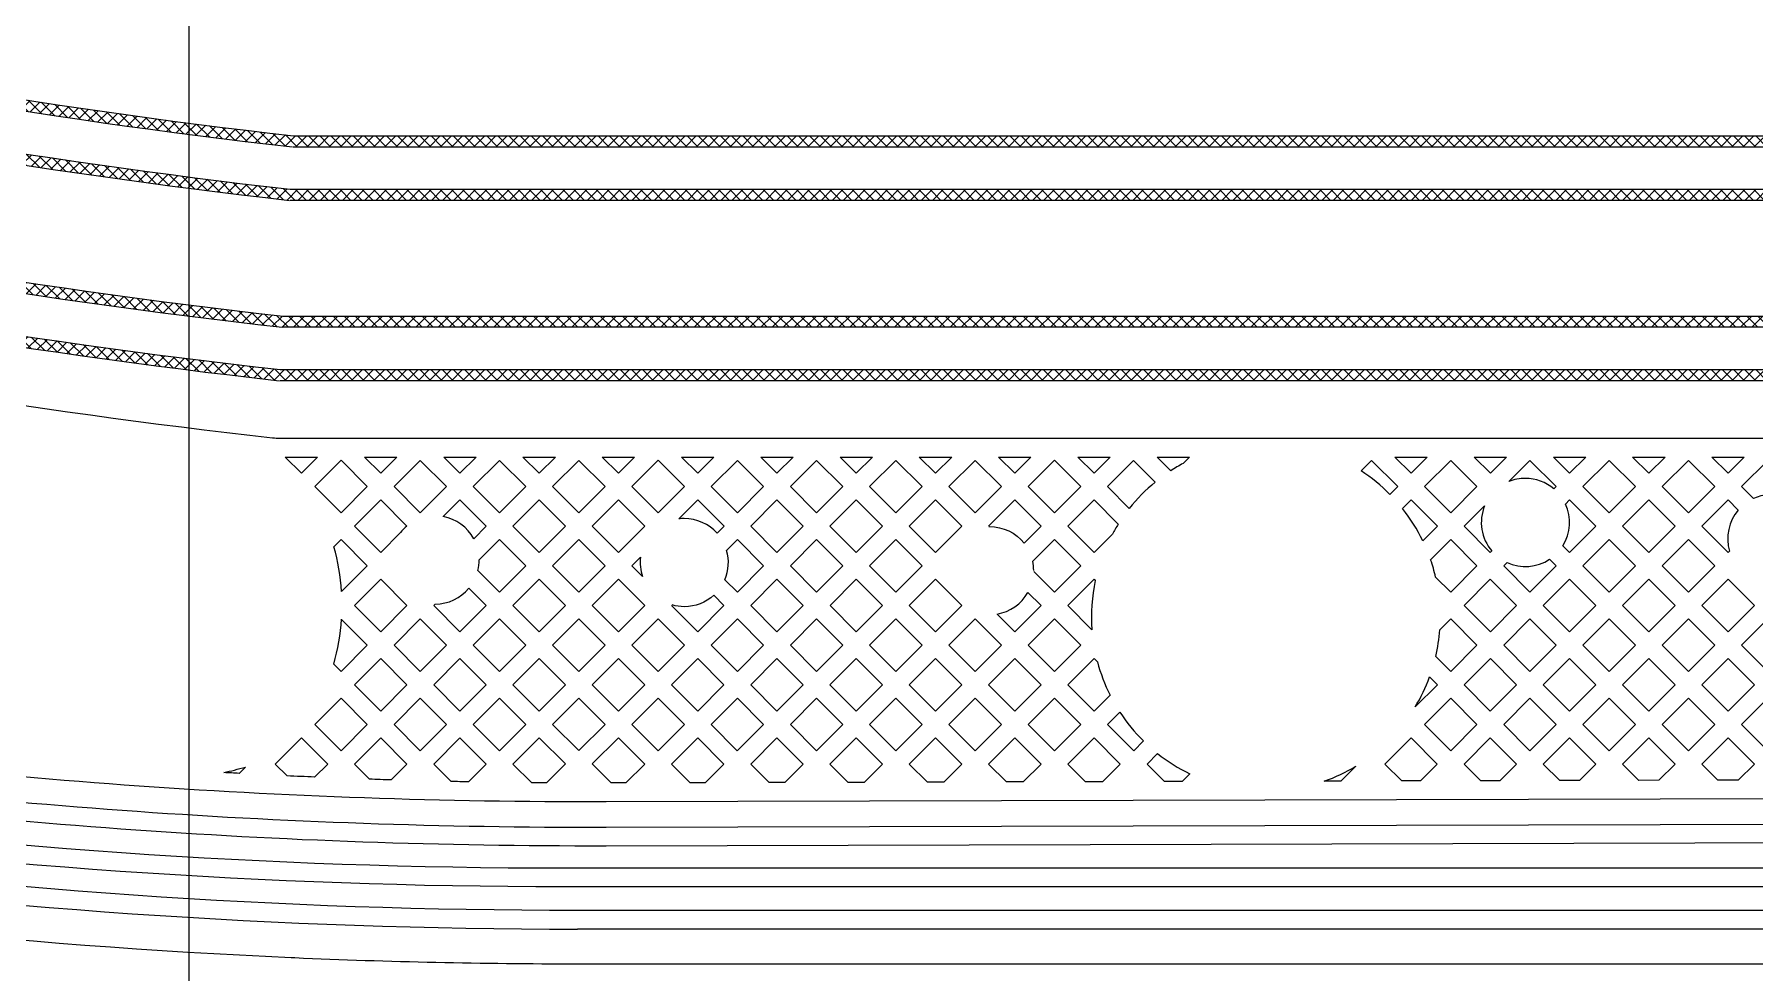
# Model space of a CAD drawing. Extents: x 3811 to 4253, y -432 to -307.
# Drawn here: x 4202.92 to 4209.86, y -367.3 to -363.52 of the extents above; entities that cross this region are included whole.
import ezdxf

# ---------------------------------------------------------------- set-up
doc = ezdxf.new("R2010")
doc.units = 0
doc.layers.add('gbr-dxf_layer0', color=7, linetype='Continuous')
doc.layers.add('gbr-outline-dxf_layer1', color=2, linetype='Continuous')
doc.layers.add('備註', color=1, linetype='Continuous', lineweight=9)
pattern_1 = [(135, (8843.560736, 77.478814), (0.0224506403, 0.0224506403), []), (45, (8843.560736, 77.478814), (0.0224506403, -0.0224506403), [])]

msp = doc.modelspace()

# ---------------------------------------------------------------- hatches: boundary and pattern name
at = {"layer": '備註', "linetype": 'Continuous'}
h = msp.add_hatch(dxfattribs=at)
h.set_pattern_fill('ANSI37', color=4, scale=0.01, angle=180, style=0)
h.set_pattern_definition(pattern_1)
h.paths.add_polyline_path([(4163.6399, -357.4478), (4163.6399, -357.6256), (4164.1733, -357.6256), (4164.1733, -357.6198, 0.178466), (4164.1807, -357.6151), (4164.3008, -357.4628), (4164.4114, -357.4161, -0.099638), (4164.5018, -357.3979), (4188.046, -357.3979, -0.141634), (4193.1541, -358.8745), (4193.9887, -359.4014, 0.112237), (4203.0544, -362.606), (4204.0373, -362.7208), (4212.1491, -362.7208, 0.085375), (4216.07, -362.0464, -0.005716), (4217.0893, -361.698, -0.005714), (4218.1159, -361.373, -0.075665), (4223.474, -360.5963, -0.041887), (4225.9432, -360.8213), (4240.0078, -363.3011, -0.08592), (4240.2998, -363.4065, -0.013248), (4240.3332, -363.4268), (4240.3529, -363.4466), (4240.3327, -363.45, 0.505282), (4240.3233, -363.4683), (4240.3865, -363.5957, 0.121534), (4240.3904, -363.6004), (4240.3891, -363.6077), (4240.9144, -363.7003), (4240.9453, -363.5252), (4240.4199, -363.4326), (4240.4195, -363.4353), (4240.4073, -363.4373), (4240.3634, -363.3934, 0.054644), (4240.3597, -363.3903, 0.013244), (4240.3243, -363.3687, 0.030283), (4240.3221, -363.3672, 0.085922), (4240.0156, -363.2568), (4225.951, -360.7769, 0.044037), (4223.3466, -360.5509, 0.073888), (4218.1026, -361.33, 0.005714), (4217.075, -361.6554, 0.005715), (4216.0549, -362.004, -0.085375), (4212.1491, -362.6758), (4204.0386, -362.6758), (4203.0596, -362.5614, -0.112237), (4194.0127, -359.3634), (4193.1781, -358.8365, 0.141634), (4188.046, -357.3529), (4164.5018, -357.3529, 0.09966), (4164.394, -357.3746), (4164.2523, -357.4344), (4164.2099, -357.4366, 0.069249), (4164.2065, -357.4372), (4164.1733, -357.4511), (4164.1733, -357.4478)])
h = msp.add_hatch(dxfattribs=at)
h.set_pattern_fill('ANSI37', color=5, scale=0.01, angle=180, style=0)
h.set_pattern_definition(pattern_1)
h.paths.add_polyline_path([(4163.6399, -358.4979), (4163.6399, -358.6757), (4164.1733, -358.6757), (4164.1733, -358.6361), (4164.1885, -358.6269, 0.118436), (4164.1969, -358.6185), (4164.2708, -358.542), (4164.4669, -358.542, 0.168678), (4164.7733, -358.4353, -0.032288), (4164.8328, -358.394, -0.075294), (4165.5469, -358.1016, -0.059653), (4165.7474, -358.0776), (4187.9965, -358.0776, -0.141633), (4192.7833, -359.4614), (4193.2849, -359.7782, 0.112619), (4203.4056, -363.3467), (4203.4056, -363.3467), (4203.9971, -363.4147), (4212.1361, -363.4147, 0.097428), (4216.8489, -362.4876), (4216.9838, -362.4407, -0.008482), (4217.0258, -362.4293, 0.045764), (4217.0297, -362.428), (4218.6855, -361.9245, -0.117961), (4225.7376, -361.4982), (4239.121, -363.8576, -0.053276), (4239.1992, -363.8801, -0.092314), (4239.4736, -364.0559, -0.051872), (4239.5202, -364.1097), (4239.6222, -364.2562, 0.198369), (4239.9406, -364.459), (4240.0491, -364.4782, 0.195787), (4240.0536, -364.4867), (4240.1151, -364.5393), (4240.2142, -364.5993), (4240.2067, -364.6417), (4240.732, -364.7343), (4240.7629, -364.5592), (4240.2376, -364.4666), (4240.2369, -364.4704), (4240.1797, -364.4683), (4240.1063, -364.4427), (4239.9485, -364.4147, -0.198537), (4239.659, -364.23), (4239.5571, -364.0839, 0.051995), (4239.5043, -364.023, 0.092307), (4239.216, -363.8384, 0.053108), (4239.1288, -363.8133), (4225.7454, -361.4538, 0.117961), (4218.6724, -361.8815), (4216.9215, -362.4127, 0.026897), (4216.8404, -362.4427), (4216.8321, -362.4458, -0.097433), (4212.1361, -363.3697), (4203.9982, -363.3697), (4203.4107, -363.302, -0.112619), (4193.309, -359.7401), (4192.8074, -359.4233, 0.141633), (4187.9965, -358.0326), (4165.7474, -358.0326, 0.059652), (4165.5363, -358.0579, 0.075314), (4164.8095, -358.3555, 0.032369), (4164.7451, -358.4002, -0.168476), (4164.4669, -358.497), (4164.2693, -358.497), (4164.2389, -358.4828, 0.095372), (4164.2343, -358.4817, 0.091209), (4164.2251, -358.4818, 0.128158), (4164.2187, -358.4825), (4164.1743, -358.4975), (4164.1726, -358.4979)])
h.paths.add_polyline_path([(4163.6399, -358.3257), (4163.6399, -358.1479), (4164.1733, -358.1479), (4164.1733, -358.1575), (4164.3241, -358.2774, -0.10638), (4164.3275, -358.2816), (4164.4666, -358.2816, 0.167597), (4164.6108, -358.2316, -0.03254), (4164.6985, -358.1706, -0.07534), (4165.4853, -357.8484, -0.059449), (4165.7465, -357.8173, 0), (4165.7465, -357.8173), (4187.9967, -357.8173, -0.14163), (4192.9224, -359.2412), (4193.4238, -359.5578, 0.11262), (4203.4352, -363.0879), (4204.0107, -363.1543), (4212.1361, -363.1543, 0.097486), (4216.7527, -362.2455), (4216.76, -362.2427, -0.02557), (4216.8579, -362.2067), (4218.6096, -361.6752, -0.117962), (4225.7829, -361.2415), (4239.1661, -363.6009, -0.053228), (4239.2975, -363.6388, -0.092222), (4239.6518, -363.8659, -0.051821), (4239.7335, -363.9603), (4239.8355, -364.1066, 0.198471), (4239.9863, -364.2027), (4240.1784, -364.2366, -0.268286), (4240.1826, -364.2245), (4240.2924, -364.1291, 0), (4240.2924, -364.1291, -0.11537), (4240.2975, -364.1264), (4240.2983, -364.1219), (4240.8236, -364.2145), (4240.7927, -364.3896), (4240.2674, -364.297), (4240.2684, -364.2913, -0.065734), (4240.2654, -364.29), (4240.2601, -364.2871), (4240.2165, -364.2884), (4239.9785, -364.247, -0.198477), (4239.7987, -364.1324), (4239.6966, -363.9861, 0.051773), (4239.621, -363.8988, 0.092239), (4239.2806, -363.6805, 0.053275), (4239.1583, -363.6452), (4225.7751, -361.2858, 0.117962), (4218.6227, -361.7183), (4216.8713, -362.2497, 0.025728), (4216.7772, -362.2844, -0.09765), (4212.1361, -363.1993), (4204.0096, -363.1993), (4203.4301, -363.1326, -0.11262), (4193.3997, -359.5959), (4192.8984, -359.2793, 0.14163), (4187.9967, -357.8623), (4165.7465, -357.8623, 0.059405), (4165.4961, -357.8921, 0.075335), (4164.7218, -358.2091, 0.032531), (4164.6389, -358.2668, -0.167981), (4164.4667, -358.3266), (4164.2769, -358.3266), (4164.2712, -358.33, -0.335125), (4164.2555, -358.3339), (4164.1733, -358.3244), (4164.1733, -358.3257)])
h = msp.add_hatch(dxfattribs=at)
h.set_pattern_fill('ANSI37', color=6, scale=0.01, angle=180, style=0)
h.set_pattern_definition(pattern_1)
h.paths.add_polyline_path([(4163.6399, -359.7257), (4163.6399, -359.5479), (4164.1726, -359.5479), (4164.1838, -359.5426), (4164.2834, -359.5429, 0), (4164.2834, -359.5429, -0.207116), (4164.2926, -359.547), (4164.3148, -359.547, 0.026582), (4164.3687, -359.5441, 0.170903), (4164.5527, -359.456), (4164.9341, -359.0743, -0.19891), (4165.8128, -358.7103), (4187.6675, -358.7103, -0.141631), (4192.3946, -360.0769, 0.113022), (4203.9538, -364.1424), (4212.1452, -364.1424, 0.09309), (4217.0492, -363.2214), (4217.4492, -363.0657, -0.021827), (4217.5225, -363.0405), (4219.6843, -362.41, -0.071107), (4222.8484, -361.9577), (4223.0414, -361.9577, -0.043463), (4225.059, -362.1356), (4238.5854, -364.5219, -0.024944), (4238.6616, -364.5391), (4238.8421, -364.59, -0.131203), (4239.3263, -364.877), (4239.4572, -365.011, -0.041027), (4239.5078, -365.0722), (4239.6386, -365.2594, 0.186129), (4239.9544, -365.4721), (4239.9775, -365.481), (4240.1299, -365.5138), (4240.5805, -365.5933), (4240.5497, -365.7684), (4240.0243, -365.6757), (4240.0318, -365.6334), (4239.9989, -365.5767), (4239.9976, -365.5751), (4239.9264, -365.5116, -0.177797), (4239.6017, -365.2852), (4239.4709, -365.098, 0.041028), (4239.425, -365.0424), (4239.2942, -364.9085, 0.131201), (4238.8299, -364.6334), (4238.6495, -364.5825, 0.024945), (4238.5777, -364.5662), (4225.0512, -362.1799, 0.043463), (4223.0413, -362.0027), (4222.8633, -362.0027, 0.07144), (4219.6969, -362.4532), (4217.5353, -363.0836), (4217.0655, -363.2633, -0.09309), (4212.1452, -364.1874), (4203.9527, -364.1874, -0.113057), (4192.3708, -360.1151, 0.141637), (4187.6675, -358.7553), (4165.8128, -358.7553, 0.198909), (4164.9659, -359.1061), (4164.5845, -359.4878, -0.170702), (4164.3739, -359.5888), (4164.2714, -359.592), (4164.1734, -359.6839), (4164.1733, -359.6841), (4164.1733, -359.7257)])
h.paths.add_polyline_path([(4163.6399, -359.3757), (4163.6399, -359.1979), (4164.1733, -359.1979), (4164.1733, -359.2097, -0.221912), (4164.1831, -359.2141), (4164.2861, -359.3316), (4164.3145, -359.3316, 0.026198), (4164.3452, -359.33, 0.171754), (4164.4001, -359.3035), (4164.7817, -358.9219, -0.19888), (4165.8126, -358.4949), (4187.6673, -358.4949, -0.141642), (4192.5097, -359.8948, 0.11291), (4203.9662, -363.927), (4212.1447, -363.927, 0.093101), (4216.971, -363.0205), (4217.3708, -362.865, -0.021815), (4217.4618, -362.8337), (4219.6238, -362.203, -0.071088), (4222.8475, -361.7423), (4223.0416, -361.7423, -0.043464), (4225.0966, -361.9233), (4238.6246, -364.3098, -0.024457), (4238.7198, -364.3316), (4238.9003, -364.3825, -0.131241), (4239.4805, -364.7261), (4239.6117, -364.8604, -0.040968), (4239.6846, -364.9488), (4239.8152, -365.136, 0.176416), (4239.987, -365.2568), (4240.1048, -365.164, -0.216327), (4240.115, -365.1614), (4240.1159, -365.156), (4240.6412, -365.2486), (4240.6104, -365.4237), (4240.085, -365.3311), (4240.0858, -365.3268, -0.132482), (4240.0793, -365.3256), (4240.0507, -365.312, -0.233021), (4239.7783, -365.1617), (4239.6477, -364.9745, 0.040967), (4239.5794, -364.8917), (4239.4485, -364.758, 0.131328), (4238.8882, -364.4258), (4238.7076, -364.3749, 0.024456), (4238.6168, -364.3541), (4225.0887, -361.9676, 0.043464), (4223.0416, -361.7873), (4222.8475, -361.7873, 0.071088), (4219.6364, -362.2462), (4217.4746, -362.8769, 0.021814), (4217.3873, -362.9069), (4216.9873, -363.0624, -0.093101), (4212.1447, -363.972), (4203.9649, -363.972, -0.112944), (4192.4858, -359.9329, 0.141648), (4187.6673, -358.5399), (4165.8126, -358.5399, 0.198881), (4164.8135, -358.9537), (4164.4321, -359.3351, -0.171314), (4164.3503, -359.3747), (4164.2748, -359.3766), (4164.2695, -359.3836, -0.28736), (4164.2568, -359.3885), (4164.1733, -359.3734), (4164.1733, -359.3757)])
h = msp.add_hatch(dxfattribs=at)
h.set_pattern_fill('ANSI37', color=76, scale=0.01, angle=180, style=0)
h.set_pattern_definition(pattern_1)
h.paths.add_polyline_path([(4163.6399, -360.7757), (4163.6399, -360.5979), (4164.1733, -360.5979), (4164.1733, -360.5984), (4164.2242, -360.5949, 0.018923), (4164.3277, -360.5554, 0.096206), (4164.7337, -360.2816), (4165.2448, -359.7705, -0.065657), (4165.3187, -359.7139, -0.131775), (4166.4077, -359.4218), (4187.6127, -359.4218, -0.141631), (4192.0062, -360.6918, 0.113391), (4203.9126, -364.8696), (4212.1428, -364.8696, 0.097468), (4217.4065, -363.8337), (4219.7291, -363.1237, -0.071713), (4222.8207, -362.6463), (4222.8946, -362.6439, -0.033187), (4222.8975, -362.6435, -0.055595), (4224.342, -362.7314), (4238.3397, -365.1991, -0.073208), (4238.6762, -365.3101, -0.083143), (4238.7434, -365.3594), (4238.8946, -365.5136, -0.028231), (4238.977, -365.6081), (4239.504, -366.2836, 0.115785), (4239.7848, -366.5093), (4239.8268, -366.5294), (4239.8723, -366.5377), (4239.8728, -366.5349), (4240.3982, -366.6275), (4240.3673, -366.8026), (4239.842, -366.71), (4239.8429, -366.7045, -0.105583), (4239.8397, -366.7003), (4239.771, -366.5526, -0.11767), (4239.4685, -366.3113), (4238.9414, -365.6357, 0.028232), (4238.8624, -365.5451), (4238.7111, -365.3907, 0.082987), (4238.656, -365.3503, 0.072672), (4238.3345, -365.2439), (4224.3343, -362.7758, 0.055532), (4222.9013, -362.6884), (4222.8517, -362.691, 0.072418), (4219.7423, -363.1668), (4217.4226, -363.8757, -0.09745), (4212.1428, -364.9146), (4203.9113, -364.9146, -0.113423), (4191.9824, -360.73, 0.141638), (4187.6127, -359.4668), (4166.4077, -359.4668, 0.131762), (4165.3413, -359.7528, 0.06581), (4165.2766, -359.8023), (4164.7655, -360.3134, -0.096144), (4164.3457, -360.5968, -0.025054), (4164.3437, -360.5975, -0.004226), (4164.3206, -360.6071, -0.114237), (4164.3171, -360.6116), (4164.1733, -360.7323), (4164.1733, -360.7757)])
h.paths.add_polyline_path([(4163.6399, -360.4257), (4163.6399, -360.2479), (4164.1733, -360.2479), (4164.1733, -360.2549), (4164.3307, -360.3153, 0.073429), (4164.5813, -360.1291), (4165.0924, -359.6181, -0.065621), (4165.2108, -359.5272, -0.131739), (4166.4075, -359.2064), (4187.6129, -359.2064, -0.141628), (4192.1213, -360.5097, 0.113283), (4203.9248, -364.6542), (4212.1427, -364.6542, 0.09736), (4217.3193, -363.6365, -0.142064), (4217.3466, -363.6266), (4219.666, -362.9178, -0.072391), (4222.8481, -362.4304, -0.057042), (4224.3792, -362.5191), (4238.3782, -364.987, -0.073076), (4238.7735, -365.1178, -0.082878), (4238.8977, -365.2088), (4239.0485, -365.3627, -0.028264), (4239.1471, -365.4756), (4239.6739, -366.151, 0.100753), (4239.7477, -366.2139, -0.048212), (4239.7516, -366.2156, 0.081874), (4239.8131, -366.2362), (4239.9307, -366.1921, -0.059599), (4239.9336, -366.1913), (4239.9338, -366.19), (4240.4591, -366.2826), (4240.4282, -366.4577), (4239.9029, -366.3651), (4239.904, -366.3592, -0.125908), (4239.8981, -366.3568), (4239.7927, -366.2781, -0.063005), (4239.735, -366.2576, -0.055423), (4239.7304, -366.2558, -0.105306), (4239.6384, -366.1787), (4239.1116, -365.5032, 0.028265), (4239.0164, -365.3942), (4238.8654, -365.2403, 0.082816), (4238.7533, -365.158, 0.073081), (4238.3704, -365.0313), (4224.3715, -362.5635, 0.05561), (4222.8888, -362.4733), (4222.8501, -362.4754, 0.072428), (4219.6791, -362.9608), (4217.3588, -363.6699, -0.098656), (4217.3501, -363.6715, 0.148203), (4217.3461, -363.6727, -0.090998), (4217.3393, -363.677, -0.097419), (4212.1427, -364.6992), (4203.9237, -364.6992, -0.113317), (4192.0975, -360.5479, 0.141634), (4187.6129, -359.2514), (4166.4075, -359.2514, 0.131753), (4165.2333, -359.5664, -0.035249), (4165.2305, -359.5677, 0.064094), (4165.1242, -359.6499), (4164.6131, -360.161, -0.083866), (4164.3108, -360.376), (4164.2849, -360.4018, -0.217959), (4164.275, -360.4055), (4164.1733, -360.3986), (4164.1733, -360.4257)])

# ---------------------------------------------------------------- linework, layer by layer
at = {"layer": 'gbr-dxf_layer0'}
for p, q in [((4212.1442, -363.972), (4203.9649, -363.972)), ((4212.144, -364.1874), (4203.9527, -364.1874)), ((4212.1427, -364.9146), (4203.9113, -364.9146)), ((4203.9332, -365.2225), (4204.0637, -365.2225)), ((4204.253, -365.2225), (4204.3835, -365.2225)), ((4204.5725, -365.2225), (4204.7033, -365.2225)), ((4204.8923, -365.2225), (4205.0231, -365.2225)), ((4205.2121, -365.2225), (4205.3426, -365.2225)), ((4205.5319, -365.2225), (4205.6624, -365.2225)), ((4205.8514, -365.2225), (4205.9822, -365.2225)), ((4206.1712, -365.2225), (4206.3017, -365.2225)), ((4206.4907, -365.2225), (4206.6215, -365.2225)), ((4206.8105, -365.2225), (4206.941, -365.2225)), ((4207.1303, -365.2225), (4207.2608, -365.2225)), ((4207.4498, -365.2225), (4207.5806, -365.2225)), ((4208.409, -365.2225), (4208.5397, -365.2225)), ((4208.7287, -365.2225), (4208.8595, -365.2225)), ((4209.0485, -365.2225), (4209.179, -365.2225)), ((4209.3681, -365.2225), (4209.4988, -365.2225)), ((4209.6878, -365.2225), (4209.8183, -365.2225)), ((4208.6881, -365.5017), (4208.7709, -365.4189)), ((4205.3312, -365.6614), (4205.3663, -365.6263)), ((4205.374, -365.7042), (4205.3312, -365.6614)), ((4207.1873, -365.9191), (4207.0896, -365.8213)), ((4210.5944, -366.5997), (4205.2277, -366.6134)), ((4205.228, -366.7153), (4210.5945, -366.7016))]:
    msp.add_line(p, q, dxfattribs=at)
at = {"layer": 'gbr-dxf_layer0', "linetype": 'Continuous'}
for points in [[(4192.5099, -359.8949, 0.112908), (4203.9662, -363.927), (4212.1442, -363.927)], [(4192.3948, -360.077, 0.11302), (4203.9538, -364.1424), (4212.144, -364.1424)], [(4192.1215, -360.5098, 0.113281), (4203.9248, -364.6542), (4212.1427, -364.6542, 0.09736), (4217.3193, -363.6365, -0.142087), (4217.3466, -363.6266), (4219.666, -362.9178, -0.071728), (4222.8186, -362.4307)], [(4192.0064, -360.6919, 0.113389), (4203.9126, -364.8696), (4212.1427, -364.8696)], [(4191.8591, -360.9261, 0.087103), (4200.9612, -364.6623, 0.026027), (4203.8819, -365.1446)], [(4164.7421, -361.9244, -0.068819), (4164.9046, -361.8451), (4165.0245, -361.8061, -0.075403), (4165.0488, -361.8024), (4188.1001, -361.8024, -0.034266), (4188.1534, -361.8062), (4188.5438, -361.8599, -0.096807), (4190.6203, -362.9036), (4191.3951, -363.3802, 0.127689), (4203.9574, -367.241), (4203.9659, -367.241, -0.055467), (4203.9714, -367.2416, 0.010906), (4205.1115, -367.2665), (4210.5903, -367.2665, 0.010952), (4211.7261, -367.2416, -0.055702), (4211.7316, -367.241), (4211.7401, -367.241, 0.090213), (4220.7931, -365.1758, -0.101418), (4223.0427, -364.7145)], [(4238.5842, -368.0322), (4233.3941, -367.1171), (4233.1268, -367.0129), (4223.9489, -365.3947, 0.143732), (4220.872, -365.7378, -0.100607), (4210.4468, -367.857), (4204.9464, -367.857, -0.15063), (4189.912, -363.2222, 0.128354), (4187.3056, -362.2661, -0.064739), (4187.299, -362.2658, -0.058104), (4187.2932, -362.2649, 0.023513), (4186.7773, -362.2406), (4166.628, -362.2403), (4165.8812, -362.2725)], [(4187.2177, -362.4026), (4187.2933, -362.431, -0.12627), (4189.7844, -363.3356), (4190.3952, -363.7409, 0.002981), (4190.6648, -363.9124), (4191.111, -364.1864, 0.013182), (4192.344, -364.8835), (4192.8656, -365.153), (4193.3176, -365.3755, 0.097311), (4203.3468, -367.9749), (4203.8645, -368.0004, -0.055033), (4203.87, -368.001, 0.010023), (4204.9466, -368.0226), (4210.4468, -368.0226, 0.010023), (4211.5235, -368.001, -0.055026), (4211.529, -368.0004), (4211.5383, -368.0004, 0.000637), (4211.6025, -367.9977, -0.055256), (4211.6081, -367.9971), (4211.6167, -367.9971, 0.003901), (4212.0347, -367.9756, -0.059518), (4212.0407, -367.9749)], [(4210.5862, -366.9561), (4205.0559, -366.9561, -0.140029), (4191.5189, -363.089), (4190.9472, -362.7334)], [(4190.9874, -362.6687), (4191.5591, -363.0243, 0.140029), (4205.0559, -366.8799), (4210.5862, -366.8799)], [(4192.144, -363.1485, 0.084449), (4201.1222, -366.3993), (4201.2792, -366.4242, 0.03745), (4205.1619, -366.7154)], [(4217.3461, -363.6727, -0.091001), (4217.3393, -363.677, -0.097419), (4212.1427, -364.6992), (4203.9237, -364.6992)], [(4203.8835, -365.1448, 0.027333), (4203.9111, -365.1463), (4212.143, -365.1463, 0.051907), (4215.0608, -364.8425, -0.127354), (4215.147, -364.8202, -0.021246), (4215.162, -364.8208, 0.043243), (4217.4978, -364.0952)], [(4229.9607, -365.3722), (4223.8862, -364.3011, 0.032961), (4223.0565, -364.2463, 0.10054), (4220.5927, -364.7468, -0.10054), (4210.5947, -366.7778), (4205.2282, -366.7915)], [(4205.1123, -367.0503), (4210.5898, -367.0503, 0.10141), (4220.7086, -364.9767, -0.10141), (4223.0432, -364.4983, -0.04577), (4224.123, -364.5973)], [(4224.1091, -364.6722, 0.04577), (4223.0432, -364.5745, 0.10141), (4220.7386, -365.0467, -0.10141), (4210.5898, -367.1265), (4205.1123, -367.1265)], [(4207.5806, -365.2225), (4207.5551, -365.248, 0.020747), (4207.505, -365.2777), (4207.4498, -365.2225)], [(4206.7712, -365.503, -0.005321), (4206.7744, -365.5029, -0.228273), (4206.9134, -365.5699), (4206.9818, -365.5015), (4206.8758, -365.3955), (4206.7698, -365.5015)], [(4208.7709, -365.4189, 0.280423), (4208.8001, -365.6014), (4208.794, -365.6075), (4208.6881, -365.5017)], [(4207.0896, -365.8213), (4207.1956, -365.7153), (4207.2008, -365.7206, 0.071093), (4207.1873, -365.9191)], [(4205.4911, -365.8213), (4205.597, -365.9272), (4205.703, -365.8212), (4205.662, -365.7802, -0.185798), (4205.5428, -365.826, -0.070494), (4205.4934, -365.819)], [(4205.2276, -366.6134, -0.000669), (4205.1622, -366.6135, -0.037446), (4201.2952, -366.3235)], [(4203.7724, -366.4732), (4203.747, -366.4985, -0.000634), (4203.6858, -366.4951)], [(4207.4093, -366.4606), (4207.4517, -366.4183, 0.054842), (4207.5819, -366.5001)], [(4205.2281, -366.7915, -0.000672), (4205.1619, -366.7916, -0.03745), (4201.2679, -366.4995)]]:
    msp.add_lwpolyline(points, format="xyb", dxfattribs=at)
for points in [[(4204.0637, -365.2225), (4203.9985, -365.2878), (4203.9332, -365.2225)], [(4204.3835, -365.2225), (4204.3183, -365.2878), (4204.253, -365.2225)], [(4204.7033, -365.2225), (4204.6379, -365.2879), (4204.5725, -365.2225)], [(4205.0231, -365.2225), (4204.9577, -365.2879), (4204.8923, -365.2225)], [(4205.3426, -365.2225), (4205.2774, -365.2878), (4205.2121, -365.2225)], [(4205.6624, -365.2225), (4205.5971, -365.2878), (4205.5319, -365.2225)], [(4205.9822, -365.2225), (4205.9168, -365.2879), (4205.8514, -365.2225)], [(4206.3017, -365.2225), (4206.2365, -365.2878), (4206.1712, -365.2225)], [(4206.6215, -365.2225), (4206.5561, -365.2879), (4206.4907, -365.2225)], [(4206.941, -365.2225), (4206.8758, -365.2878), (4206.8105, -365.2225)], [(4207.2608, -365.2225), (4207.1956, -365.2878), (4207.1303, -365.2225)], [(4208.5397, -365.2225), (4208.4743, -365.2879), (4208.409, -365.2225)], [(4208.8595, -365.2225), (4208.7941, -365.2879), (4208.7287, -365.2225)], [(4209.179, -365.2225), (4209.1138, -365.2878), (4209.0485, -365.2225)], [(4209.4988, -365.2225), (4209.4334, -365.2879), (4209.3681, -365.2225)], [(4209.8183, -365.2225), (4209.7531, -365.2878), (4209.6878, -365.2225)], [(4208.4398, -365.4302), (4208.4743, -365.3957), (4208.5803, -365.5017), (4208.5216, -365.5604)], [(4204.1297, -365.5841), (4204.1584, -365.5554), (4204.2644, -365.6614), (4204.1606, -365.7652)], [(4206.9522, -365.684), (4207.0357, -365.7674), (4207.1417, -365.6614), (4207.0357, -365.5554), (4206.9482, -365.6429)], [(4204.1603, -365.8771), (4204.2644, -365.9811), (4204.1585, -366.0871), (4204.1287, -366.0573)], [(4208.549, -366.1096), (4208.5803, -366.141), (4208.4911, -366.2302)], [(4207.5819, -366.5001), (4207.5507, -366.5313), (4207.4802, -366.5315), (4207.4093, -366.4606)], [(4208.2518, -366.4696), (4208.1917, -366.5296), (4208.1244, -366.5298)]]:
    msp.add_lwpolyline(points, dxfattribs=at)
for points in [[(4204.0524, -365.3416), (4204.1584, -365.2356), (4204.2644, -365.3416), (4204.1584, -365.4476)], [(4204.3721, -365.3416), (4204.478, -365.2358), (4204.584, -365.3418), (4204.4781, -365.4477)], [(4204.6918, -365.3418), (4204.7978, -365.2358), (4204.9038, -365.3418), (4204.7978, -365.4478)], [(4205.0116, -365.3418), (4205.1176, -365.2358), (4205.2235, -365.3416), (4205.1175, -365.4477)], [(4205.3312, -365.3416), (4205.4372, -365.2356), (4205.5433, -365.3416), (4205.4372, -365.4477)], [(4205.651, -365.3416), (4205.7569, -365.2358), (4205.8629, -365.3418), (4205.757, -365.4477)], [(4205.9707, -365.3418), (4206.0767, -365.2358), (4206.1826, -365.3416), (4206.0766, -365.4477)], [(4206.2903, -365.3416), (4206.3962, -365.2358), (4206.5022, -365.3418), (4206.3964, -365.4477)], [(4206.61, -365.3418), (4206.716, -365.2358), (4206.8219, -365.3416), (4206.7159, -365.4477)], [(4206.9297, -365.3416), (4207.0357, -365.2356), (4207.1417, -365.3416), (4207.0357, -365.4477)], [(4208.5282, -365.3418), (4208.6342, -365.2358), (4208.7402, -365.3418), (4208.6342, -365.4478)], [(4209.1676, -365.3416), (4209.2735, -365.2358), (4209.3796, -365.3418), (4209.2737, -365.4477)], [(4209.4873, -365.3418), (4209.5933, -365.2358), (4209.6992, -365.3416), (4209.5932, -365.4477)], [(4204.8517, -365.5017), (4204.9577, -365.3957), (4205.0636, -365.5015), (4204.9576, -365.6075)], [(4205.1713, -365.5015), (4205.2774, -365.3955), (4205.3834, -365.5015), (4205.2774, -365.6076)], [(4205.8109, -365.5015), (4205.9168, -365.3957), (4206.0227, -365.5015), (4205.9168, -365.6074)], [(4206.1304, -365.5015), (4206.2365, -365.3955), (4206.3425, -365.5015), (4206.2365, -365.6075)], [(4206.4502, -365.5015), (4206.5561, -365.3957), (4206.662, -365.5015), (4206.5561, -365.6074)], [(4209.3275, -365.5015), (4209.4334, -365.3957), (4209.5393, -365.5015), (4209.4334, -365.6074)], [(4205.0115, -365.6614), (4205.1175, -365.5554), (4205.2235, -365.6614), (4205.1175, -365.7674)], [(4205.9707, -365.6613), (4206.0766, -365.5554), (4206.1826, -365.6614), (4206.0767, -365.7673)], [(4206.2903, -365.6614), (4206.3964, -365.5554), (4206.5022, -365.6613), (4206.3962, -365.7673)], [(4209.1676, -365.6614), (4209.2737, -365.5554), (4209.3796, -365.6613), (4209.2735, -365.7673)], [(4209.4873, -365.6613), (4209.5932, -365.5554), (4209.6992, -365.6614), (4209.5933, -365.7673)], [(4204.2123, -365.8213), (4204.3183, -365.7153), (4204.4243, -365.8213), (4204.3183, -365.9273)], [(4204.8517, -365.8212), (4204.9576, -365.7153), (4205.0636, -365.8213), (4204.9577, -365.9272)], [(4205.1713, -365.8213), (4205.2774, -365.7153), (4205.3834, -365.8213), (4205.2774, -365.9273)], [(4205.8108, -365.8212), (4205.9168, -365.7152), (4206.0228, -365.8212), (4205.9168, -365.9272)], [(4206.1306, -365.8212), (4206.2365, -365.7153), (4206.3423, -365.8212), (4206.2365, -365.9271)], [(4206.4501, -365.8212), (4206.5561, -365.7152), (4206.6621, -365.8212), (4206.5561, -365.9272)], [(4208.6881, -365.8212), (4208.794, -365.7153), (4208.9, -365.8213), (4208.7941, -365.9272)], [(4209.0078, -365.8213), (4209.1138, -365.7153), (4209.2197, -365.8212), (4209.1136, -365.9272)], [(4209.3274, -365.8212), (4209.4334, -365.7152), (4209.5394, -365.8212), (4209.4334, -365.9272)], [(4209.6472, -365.8212), (4209.7531, -365.7153), (4209.8591, -365.8213), (4209.7532, -365.9272)], [(4204.3722, -365.9811), (4204.4782, -365.8751), (4204.5841, -365.981), (4204.4781, -366.087)], [(4204.6919, -365.981), (4204.7978, -365.8751), (4204.9038, -365.9811), (4204.7979, -366.087)], [(4205.0116, -365.9811), (4205.1175, -365.8752), (4205.2235, -365.9812), (4205.1176, -366.0871)], [(4205.3312, -365.9812), (4205.4372, -365.8752), (4205.5431, -365.9811), (4205.4371, -366.0871)], [(4205.6509, -365.9811), (4205.7569, -365.8751), (4205.8629, -365.9811), (4205.7569, -366.0871)], [(4205.9707, -365.9811), (4206.0767, -365.8751), (4206.1826, -365.981), (4206.0766, -366.087)], [(4206.2903, -365.981), (4206.3962, -365.8751), (4206.5022, -365.9811), (4206.3964, -366.087)], [(4206.61, -365.9811), (4206.716, -365.8751), (4206.822, -365.9811), (4206.716, -366.0871)], [(4206.9298, -365.9811), (4207.0357, -365.8752), (4207.1417, -365.9812), (4207.0358, -366.0871)], [(4208.848, -365.9811), (4208.9539, -365.8752), (4209.0598, -365.9811), (4208.9539, -366.087)], [(4209.1675, -365.9811), (4209.2735, -365.8751), (4209.3796, -365.9811), (4209.2735, -366.0871)], [(4209.4873, -365.9811), (4209.5933, -365.8751), (4209.6993, -365.9811), (4209.5933, -366.0871)], [(4209.8071, -365.9811), (4209.913, -365.8752), (4210.0189, -365.9811), (4209.913, -366.087)], [(4204.2124, -366.141), (4204.3183, -366.035), (4204.4242, -366.1409), (4204.3183, -366.2469)], [(4204.532, -366.1409), (4204.638, -366.0349), (4204.744, -366.1409), (4204.638, -366.2469)], [(4204.8518, -366.1409), (4204.9577, -366.035), (4205.0637, -366.141), (4204.9578, -366.2469)], [(4205.1715, -366.141), (4205.2774, -366.0351), (4205.3832, -366.141), (4205.2774, -366.2469)], [(4205.491, -366.141), (4205.597, -366.035), (4205.703, -366.141), (4205.597, -366.247)], [(4205.8108, -366.141), (4205.9168, -366.035), (4206.0227, -366.1409), (4205.9167, -366.2469)], [(4206.1304, -366.1409), (4206.2365, -366.0348), (4206.3425, -366.1409), (4206.2365, -366.2469)], [(4206.4502, -366.1409), (4206.5561, -366.035), (4206.6621, -366.141), (4206.5562, -366.2469)], [(4206.7699, -366.141), (4206.8759, -366.035), (4206.9819, -366.141), (4206.8759, -366.247)], [(4208.6881, -366.141), (4208.7941, -366.035), (4208.9, -366.1409), (4208.794, -366.2469)], [(4209.0078, -366.1409), (4209.1136, -366.035), (4209.2197, -366.141), (4209.1138, -366.2469)], [(4209.3274, -366.141), (4209.4334, -366.035), (4209.5394, -366.141), (4209.4334, -366.247)], [(4209.6472, -366.141), (4209.7532, -366.035), (4209.8591, -366.1409), (4209.7531, -366.2469)], [(4204.0525, -366.3009), (4204.1585, -366.1949), (4204.2644, -366.3007), (4204.1584, -366.4068)], [(4204.3721, -366.3007), (4204.4781, -366.1948), (4204.5841, -366.3008), (4204.4781, -366.4068)], [(4204.6919, -366.3008), (4204.7979, -366.1948), (4204.9039, -366.3008), (4204.7979, -366.4068)], [(4205.0117, -366.3008), (4205.1176, -366.1949), (4205.2235, -366.3007), (4205.1176, -366.4066)], [(4205.3312, -366.3007), (4205.4371, -366.1949), (4205.5431, -366.3009), (4205.4372, -366.4068)], [(4205.6509, -366.3009), (4205.7569, -366.1949), (4205.8628, -366.3007), (4205.7568, -366.4068)], [(4205.9706, -366.3007), (4206.0766, -366.1947), (4206.1826, -366.3007), (4206.0766, -366.4068)], [(4206.2903, -366.3007), (4206.3964, -366.1947), (4206.5024, -366.3007), (4206.3964, -366.4068)], [(4206.6101, -366.3007), (4206.716, -366.1949), (4206.822, -366.3009), (4206.7161, -366.4068)], [(4206.9298, -366.3009), (4207.0358, -366.1949), (4207.1417, -366.3007), (4207.0357, -366.4068)], [(4208.5282, -366.3009), (4208.6342, -366.1949), (4208.7401, -366.3007), (4208.6341, -366.4068)], [(4208.8479, -366.3007), (4208.9539, -366.1947), (4209.0599, -366.3007), (4208.9539, -366.4068)], [(4209.1676, -366.3007), (4209.2735, -366.1949), (4209.3796, -366.3009), (4209.2737, -366.4068)], [(4209.4873, -366.3009), (4209.5933, -366.1949), (4209.6992, -366.3007), (4209.5932, -366.4068)], [(4209.807, -366.3007), (4209.913, -366.1947), (4210.019, -366.3007), (4209.913, -366.4068)], [(4205.1715, -366.4605), (4205.2774, -366.3546), (4205.3834, -366.4606), (4205.307, -366.537), (4205.2481, -366.5372)], [(4205.4911, -366.4606), (4205.597, -366.3548), (4205.7029, -366.4606), (4205.6273, -366.5362), (4205.5668, -366.5364)], [(4205.8107, -366.4606), (4205.9167, -366.3546), (4206.0227, -366.4606), (4205.9479, -366.5354), (4205.8856, -366.5355)], [(4206.1304, -366.4606), (4206.2365, -366.3546), (4206.3425, -366.4606), (4206.2686, -366.5346), (4206.2045, -366.5347)], [(4206.4502, -366.4606), (4206.5562, -366.3546), (4206.6623, -366.4606), (4206.5892, -366.5337), (4206.5235, -366.5339)], [(4206.77, -366.4606), (4206.8759, -366.3548), (4206.9818, -366.4606), (4206.9095, -366.5329), (4206.8425, -366.5331)], [(4207.0896, -366.4606), (4207.1956, -366.3546), (4207.3016, -366.4606), (4207.2301, -366.5321), (4207.1612, -366.5323)], [(4208.3684, -366.4606), (4208.4743, -366.3548), (4208.5802, -366.4606), (4208.512, -366.5288), (4208.4368, -366.529)], [(4208.688, -366.4606), (4208.794, -366.3546), (4208.9, -366.4606), (4208.8326, -366.528), (4208.7555, -366.5282)], [(4209.0078, -366.4606), (4209.1138, -366.3546), (4209.2198, -366.4606), (4209.1532, -366.5272), (4209.0745, -366.5274)], [(4209.3275, -366.4606), (4209.4334, -366.3548), (4209.5393, -366.4606), (4209.4736, -366.5264), (4209.3935, -366.5266)], [(4209.6471, -366.4606), (4209.7531, -366.3546), (4209.8591, -366.4606), (4209.7942, -366.5256), (4209.7122, -366.5258)]]:
    msp.add_lwpolyline(points, close=True, dxfattribs=at)
for points in [[(4207.2494, -365.3416), (4207.3553, -365.2358), (4207.4428, -365.3233, 0.053397), (4207.3378, -365.43)], [(4208.2725, -365.2777), (4208.3144, -365.2358), (4208.4204, -365.3418), (4208.3892, -365.373, 0.053734)], [(4208.8682, -365.3216), (4208.954, -365.2358), (4209.0599, -365.3416), (4209.0507, -365.3508, 0.178221), (4208.9355, -365.3084, 0.097377)], [(4209.807, -365.3416), (4209.9129, -365.2358), (4210.0189, -365.3418), (4209.9799, -365.3807, 0.181914), (4209.855, -365.3897)], [(4204.2123, -365.5015), (4204.3183, -365.3955), (4204.4239, -365.5012, 0.051721), (4204.3984, -365.5274), (4204.3183, -365.6075)], [(4204.5708, -365.4628), (4204.6379, -365.3957), (4204.7439, -365.5017), (4204.6937, -365.5518, 0.224236)], [(4205.5209, -365.4718), (4205.5971, -365.3955), (4205.7032, -365.5015), (4205.6752, -365.5295, 0.213124), (4205.5428, -365.4704, 0.030977)], [(4207.0896, -365.5015), (4207.1956, -365.3955), (4207.2931, -365.4931, 0.016703), (4207.2696, -365.5336), (4207.1956, -365.6076)], [(4209.0864, -365.5802, 0.251721), (4209.0971, -365.4122), (4209.1138, -365.3955), (4209.2198, -365.5015), (4209.1138, -365.6076)], [(4209.6471, -365.5015), (4209.7531, -365.3955), (4209.7938, -365.4362, 0.253124), (4209.7589, -365.6017), (4209.7531, -365.6075)], [(4204.7106, -365.6801, 0.060509), (4204.7158, -365.6376), (4204.7978, -365.5555), (4204.9037, -365.6614), (4204.7978, -365.7673)], [(4205.7067, -365.7171, 0.171466), (4205.7136, -365.5989), (4205.757, -365.5554), (4205.8629, -365.6613), (4205.7569, -365.7673)], [(4208.5532, -365.6366), (4208.6342, -365.5555), (4208.7401, -365.6614), (4208.6342, -365.7673), (4208.5735, -365.7066, 0.025953)], [(4208.8479, -365.6614), (4208.8615, -365.6478, 0.258314), (4209.0332, -365.6347), (4209.0599, -365.6614), (4208.9539, -365.7674)], [(4204.5321, -365.8213), (4204.538, -365.8154, 0.222084), (4204.6743, -365.7516), (4204.7439, -365.8212), (4204.638, -365.9271)], [(4206.8046, -365.8559, 0.224538), (4206.929, -365.7686), (4206.9818, -365.8213), (4206.8759, -365.9272)], [(4208.5737, -366.0266, 0.038719), (4208.5901, -365.9192), (4208.6342, -365.8751), (4208.7402, -365.9811), (4208.6342, -366.0871)], [(4207.0897, -366.141), (4207.1956, -366.0351), (4207.2093, -366.0488, 0.050959), (4207.26, -366.1824), (4207.1956, -366.2469)], [(4207.2494, -366.3007), (4207.2993, -366.2509, 0.053735), (4207.3946, -366.3676), (4207.3555, -366.4068)], [(4203.8927, -366.4606), (4203.9986, -366.3548), (4204.1045, -366.4606), (4204.0517, -366.5134, -0.001099), (4203.9405, -366.5084)], [(4204.2122, -366.4606), (4204.3183, -366.3546), (4204.4243, -366.4606), (4204.3601, -366.5249, -0.000865), (4204.2736, -366.522)], [(4204.532, -366.4606), (4204.638, -366.3546), (4204.744, -366.4607), (4204.672, -366.5327, -0.000707), (4204.6026, -366.5312)], [(4204.8518, -366.4606), (4204.9578, -366.3547), (4205.0637, -366.4605), (4204.9875, -366.5367, -0.000623), (4204.9274, -366.5362)]]:
    msp.add_lwpolyline(points, format="xyb", close=True, dxfattribs=at)
at = {"layer": 'gbr-dxf_layer0'}
for centre, radius, start, end in [((4207.052, -336.8677), 27.2796, 237.7267, 263.4966), ((4207.052, -336.8677), 27.495, 237.72662, 263.52194), ((4207.052, -336.8675), 28.0071, 237.72704, 263.58141), ((4207.0519, -336.8675), 28.2225, 237.72697, 263.60567), ((4205.112, -341.1159), 25.9344, 238.46156, 269.99997), ((4205.112, -341.1159), 26.0106, 238.46156, 269.99997), ((4207.8887, -365.8672), 0.7033, 25.86025, 38.41333), ((4203.2995, -365.8189), 0.8628, 3.57198, 15.79637), ((4205.5428, -365.6482), 0.1778, 172.92643, 198.36258), ((4206.7744, -365.6807), 0.1778, 0.00111, 12.27912), ((4203.2995, -365.8189), 0.8628, 343.96139, 356.13817), ((4207.8887, -365.8672), 0.7033, 328.92402, 339.83675), ((4203.358, -365.0163), 1.5147, 282.49729, 285.87626), ((4207.8887, -365.8672), 0.7033, 289.58169, 301.07612), ((4205.1654, -340.6866), 26.0287, 269.99233, 270.13776)]:
    msp.add_arc(centre, radius, start, end, dxfattribs=at)
at = {"layer": 'gbr-outline-dxf_layer1', "linetype": 'Continuous'}
msp.add_lwpolyline([(4161.0615, -364.7366), (4161.0615, -353.1367, -0.414215), (4162.0615, -352.1367), (4186.9314, -352.1367, -0.152268), (4195.5126, -354.8118, 0.152268), (4204.9464, -357.7531), (4210.4463, -357.7531, 0.101585), (4216.9862, -356.4105, -0.145892), (4225.5571, -355.4186), (4243.4266, -358.5695, -0.414233), (4244.2377, -359.728), (4242.2232, -371.1517, -0.414154), (4241.0648, -371.9629), (4223.3418, -368.8377, 0.144694), (4222.2151, -368.9655, -0.100411), (4210.4463, -371.3531), (4204.9464, -371.3531, -0.151026), (4187.9048, -366.0854, 0.151038), (4186.7762, -365.7366), (4162.0615, -365.7366, -0.414215)], format="xyb", close=True, dxfattribs=at)
at = {"layer": '備註', "color": 1, "linetype": 'Continuous'}
msp.add_lwpolyline([(4203.5457, -356.3779), (4212.2918, -356.3779), (4212.2918, -372.5064), (4203.5457, -372.5064)], close=True, dxfattribs=at)

doc.saveas('drawing.dxf')
